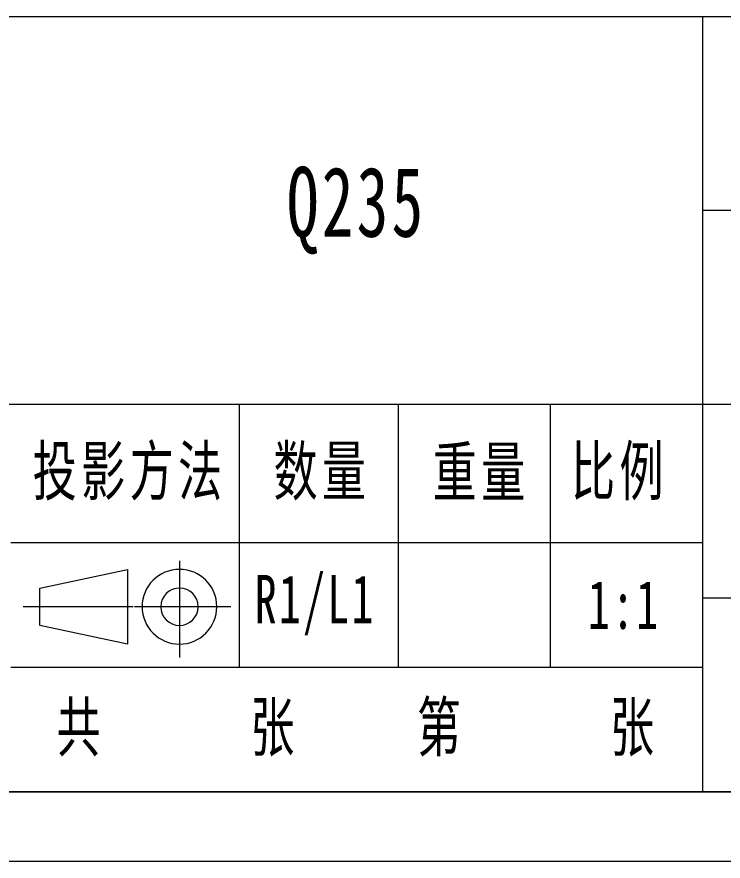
# Model space of a CAD drawing. Header units: millimetres. Extents: x -15766 to 80009, y -9701 to 15159.
# Drawn here: x 2475.8 to 2526.8, y 13253.7 to 13314.7 of the extents above; entities that cross this region are included whole.
import ezdxf

# ---------------------------------------------------------------- set-up
doc = ezdxf.new("R2010")
doc.units = ezdxf.units.MM
doc.linetypes.add('CENTER-HOKUTO_1', pattern=[16, 13, -1, 1, -1])
for name, color, linetype, lineweight in [('CDRAFT0', 7, 'Continuous', 18), ('title_frame', 7, 'Continuous', 18), ('尺寸线层', 3, 'Continuous', 18), ('粗实线层_1', 7, 'Continuous', 15), ('细实线层', 7, 'Continuous', 18)]:
    doc.layers.add(name, color=color, linetype=linetype, lineweight=lineweight)
doc.styles.add('标准', font='', dxfattribs={"width": 0.667})
doc.styles.get('标准').set_extended_font_data('宋体')

# ---------------------------------------------------------------- blocks, each defined once
blk = doc.blocks.new('*X610')
at = {"layer": 'CDRAFT0'}
blk.add_line((0, 0), (420, 0), dxfattribs=at)
at = {"layer": '粗实线层_1'}
blk.add_line((25, 5), (415, 5), dxfattribs=at)

msp = doc.modelspace()

# ---------------------------------------------------------------- linework, layer by layer
at = {"layer": '粗实线层_1'}
for p, q in [((2575.33329, 13314.73384), (2395.33329, 13314.73384)), ((2525.33329, 13314.73384), (2525.33329, 13258.73384)), ((2575.33329, 13300.73384), (2525.33329, 13300.73384)), ((2525.33329, 13286.73384), (2395.33329, 13286.73384)), ((2491.83329, 13286.73384), (2491.83329, 13267.73384)), ((2503.33329, 13286.73384), (2503.33329, 13267.73384)), ((2514.33329, 13286.73384), (2514.33329, 13267.73384)), ((2575.33329, 13286.73384), (2525.33329, 13286.73384)), ((2575.33329, 13272.73384), (2525.33329, 13272.73384)), ((2525.33329, 13267.73384), (2475.33329, 13267.73384)), ((2575.33329, 13258.73384), (2395.33329, 13258.73384))]:
    msp.add_line(p, q, dxfattribs=at)
at = {"layer": '细实线层'}
msp.add_line((2525.33329, 13276.73384), (2475.33329, 13276.73384), dxfattribs=at)
at = {"layer": '细实线层', "color": 2, "linetype": 'CENTER-HOKUTO_1', "lineweight": 18}
for p, q in [((2487.53142, 13275.43367), (2487.53142, 13268.45687)), ((2484.18133, 13272.11267), (2476.22327, 13272.11267)), ((2491.24376, 13272.11267), (2484.2881, 13272.11267))]:
    msp.add_line(p, q, dxfattribs=at)
at = {"layer": '细实线层', "color": 3}
for p, q in [((2477.43496, 13273.46267), (2483.76201, 13274.81267)), ((2483.76201, 13274.81267), (2483.76201, 13269.41267)), ((2477.43496, 13270.76267), (2477.43496, 13273.46267)), ((2483.76201, 13269.41267), (2477.43496, 13270.76267))]:
    msp.add_line(p, q, dxfattribs=at)
for radius in [2.7, 1.35]:
    msp.add_arc((2487.53142, 13272.11267), radius, 0, 359.9893827, dxfattribs=at)

# ---------------------------------------------------------------- block references
at = {"layer": 'title_frame'}
msp.add_blockref('*X610', (2160.33329, 13253.73384), dxfattribs=at)

# ---------------------------------------------------------------- texts
at = {"layer": '尺寸线层', "attachment_point": 5, "line_spacing_factor": 1.15057, "style": '标准'}
for s, insert, char_height, width in [('{\\T1.1;Q235}', (2500.33329, 13300.73384), 5.0503058, 29.4580043), ('\\T1.1;投影方法', (2483.92829, 13281.73384), 3.5, 22), ('\\T1.1;数量', (2497.83329, 13281.73384), 3.5, 22), ('\\T1.1;重量', (2509.33329, 13281.73384), 3.5, 22), ('\\T1.1;比例', (2519.33329, 13281.73384), 3.5, 22), ('{\\T1.1;R1/L1}', (2497.33329, 13272.23384), 3.5, 11), ('\\T1.1;1:1', (2519.6681, 13272.23384), 3.5, 10.6696195), ('\\T1.1;第', (2506.44353, 13263.23384), 3.5, 8), ('\\T1.1;共', (2480.40462, 13263.23384), 3.5, 8), ('\\T1.1;张', (2494.40462, 13263.23384), 3.5, 8), ('\\T1.1;张', (2520.40462, 13263.23384), 3.5, 8)]:
    msp.add_mtext(s, dxfattribs=dict(at, insert=insert, char_height=char_height, width=width))

doc.saveas('drawing.dxf')
